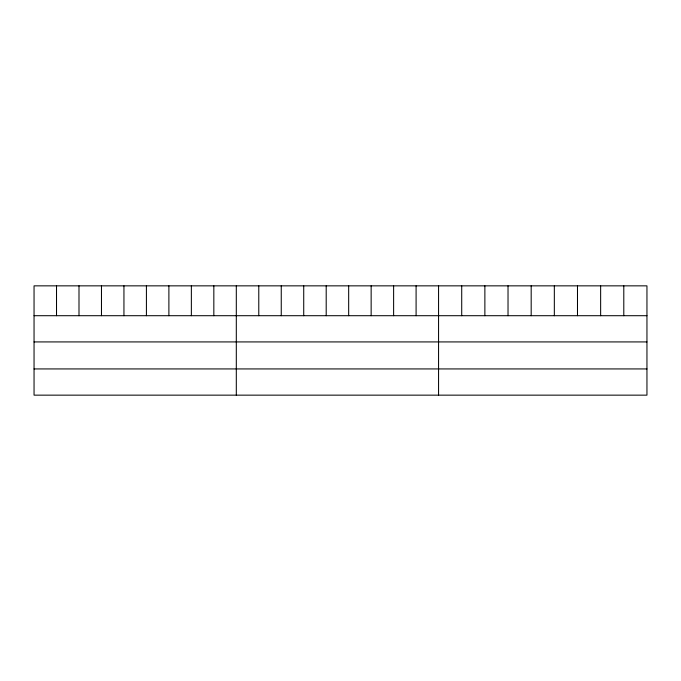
<?xml version="1.0" encoding="UTF-8"?>
<svg xmlns="http://www.w3.org/2000/svg" width="681" height="681" viewBox="0 0 681 681"><rect width="100%" height="100%" fill="white"/><g stroke="black" fill="none" stroke-linecap="round" stroke-linejoin="round"><path stroke-width="1.02" d="M646.95 315.703L646.95 395.15L34.05 395.15L34.05 285.85L646.95 285.85L646.95 315.703L34.05 315.703M34.05 341.922L646.95 341.922M34.05 368.932L646.95 368.932M623.796 285.85L623.796 315.703M600.642 285.85L600.642 315.703M577.488 285.85L577.488 315.703M554.334 285.85L554.334 315.703M531.18 285.85L531.18 315.703M508.026 285.85L508.026 315.703M484.872 285.85L484.872 315.703M461.718 285.85L461.718 315.703M438.564 285.85L438.564 395.15M416.091 285.85L416.091 315.703M393.618 285.85L393.618 315.703M371.145 285.85L371.145 315.703M348.672 285.85L348.672 315.703M326.199 285.85L326.199 315.703M303.726 285.85L303.726 315.703M281.253 285.85L281.253 315.703M258.78 285.85L258.78 315.703M236.307 285.85L236.307 395.15M213.834 285.85L213.834 315.703M191.361 285.85L191.361 315.703M168.888 285.85L168.888 315.703M146.415 285.85L146.415 315.703M123.942 285.85L123.942 315.703M101.469 285.85L101.469 315.703M78.996 285.85L78.996 315.703M56.523 285.85L56.523 315.703"/></g></svg>
